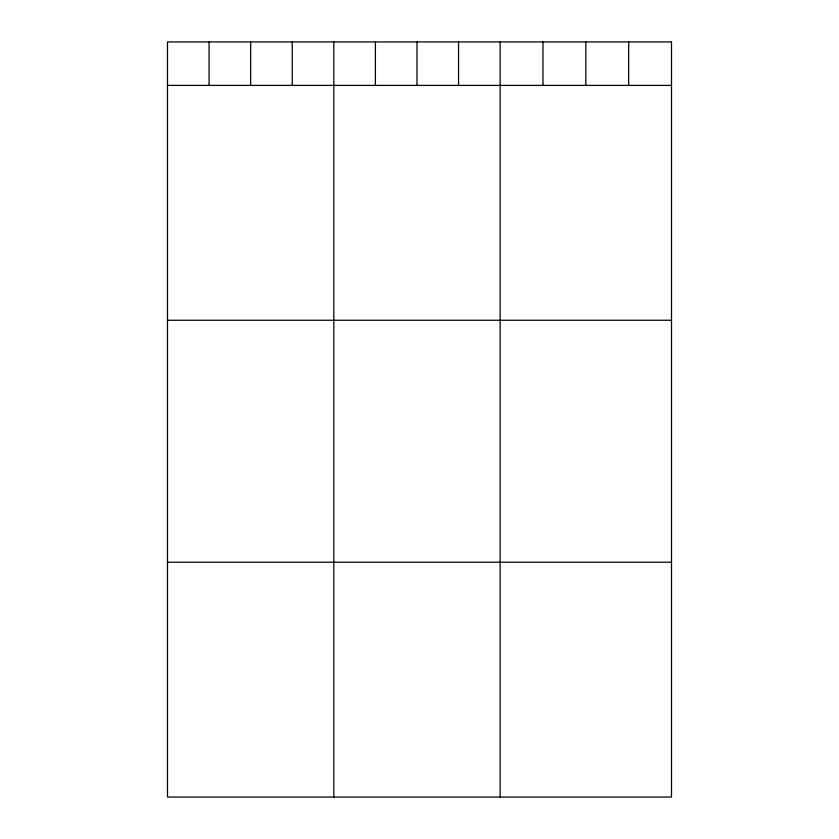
<?xml version="1.0" encoding="UTF-8"?>
<svg xmlns="http://www.w3.org/2000/svg" width="839" height="839" viewBox="0 0 839 839"><rect width="100%" height="100%" fill="white"/><g stroke="black" fill="none" stroke-linecap="round" stroke-linejoin="round"><path stroke-width="1.26" d="M167.496 85.4L671.504 85.4M167.496 320.246L671.504 320.246M167.496 562.203L671.504 562.203M628.663 41.95L628.663 85.4M585.821 41.95L585.821 85.4M542.98 41.95L542.98 85.4M500.138 41.95L500.138 797.05M458.555 41.95L458.555 85.4M416.983 41.95L416.983 85.4M375.4 41.95L375.4 85.4M333.817 41.95L333.817 797.05M292.245 41.95L292.245 85.4M250.662 41.95L250.662 85.4M209.079 41.95L209.079 85.4M671.504 41.95L167.496 41.95L167.496 797.05L671.504 797.05L671.504 41.95"/></g></svg>
